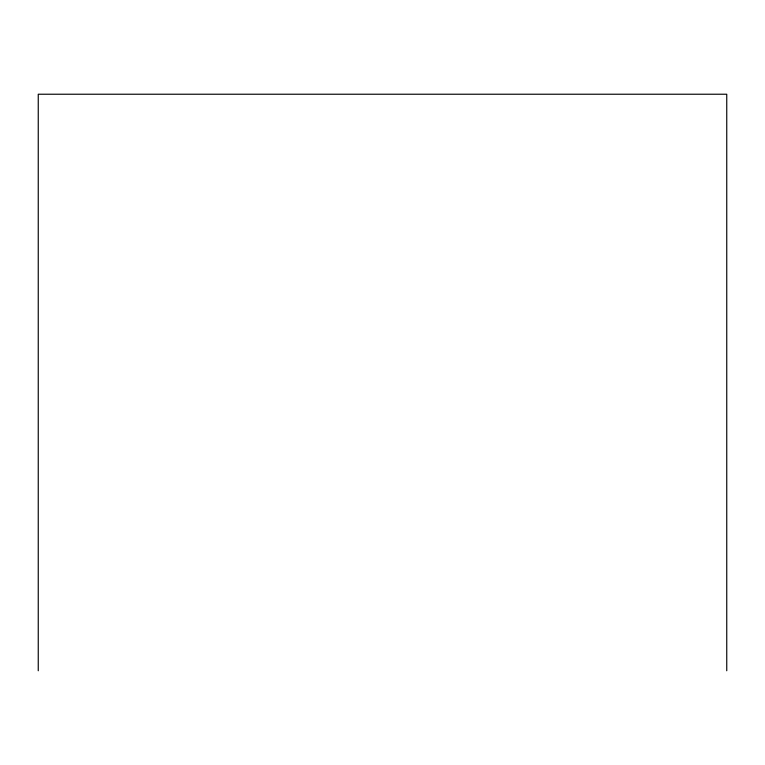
<?xml version="1.0" encoding="UTF-8"?>
<svg xmlns="http://www.w3.org/2000/svg" width="765" height="765" viewBox="0 0 765 765"><rect width="100%" height="100%" fill="white"/><g stroke="black" fill="none" stroke-linecap="round" stroke-linejoin="round"><path stroke-width="1.15" d="M726.75 670.771L726.75 94.229L38.25 94.229L38.25 670.771"/></g></svg>
